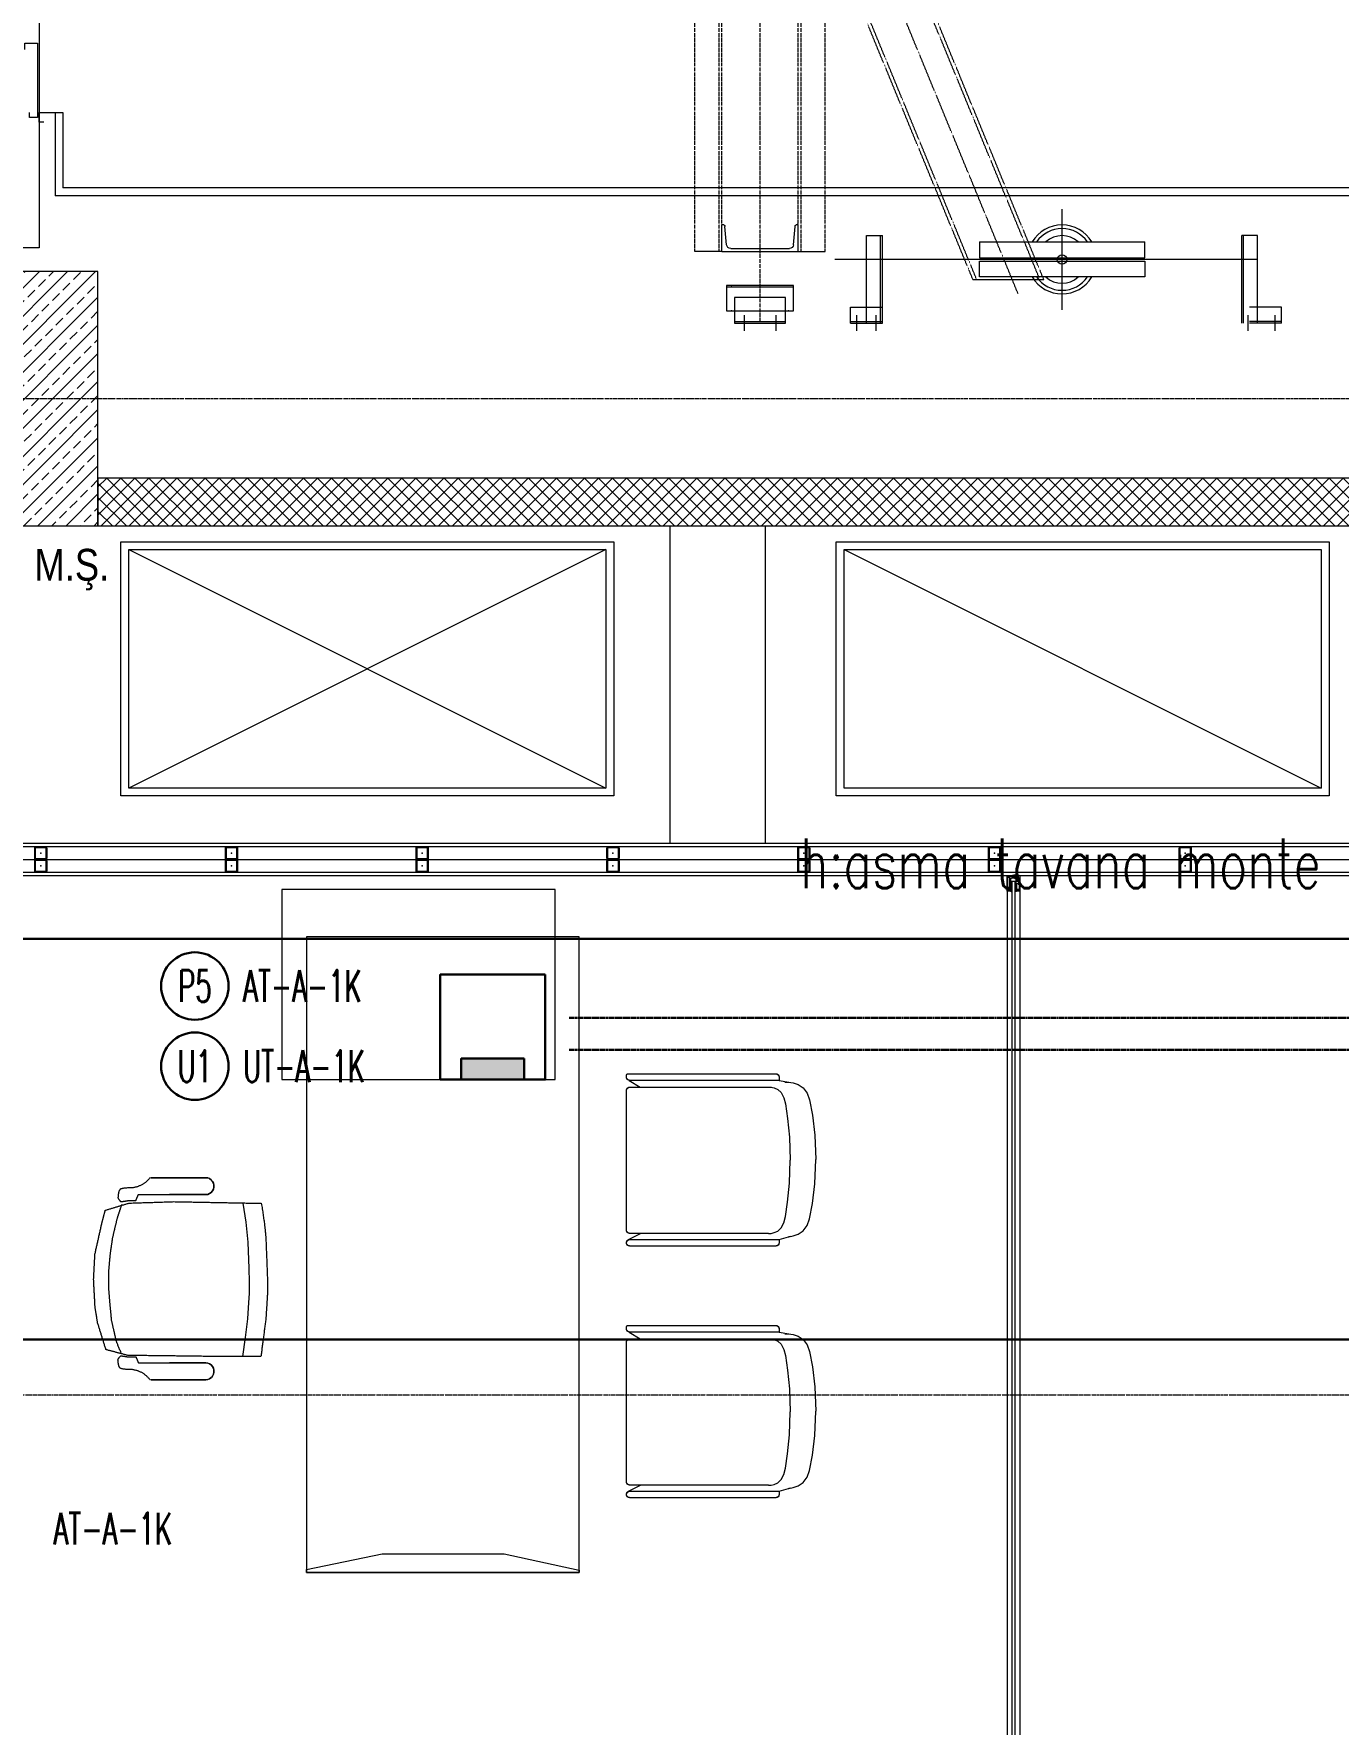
# Model space of a CAD drawing. Extents: x -1439 to 23780, y -1362 to 4476.
# Drawn here: x 7187 to 7598, y 1568 to 2100 of the extents above; entities that cross this region are included whole.
import ezdxf
from ezdxf.enums import TextEntityAlignment as Align
from ezdxf.xclip import XClip

# ---------------------------------------------------------------- set-up
doc = ezdxf.new("R2010")
doc.units = 0
doc.header["$MEASUREMENT"] = 0
doc.header["$XCLIPFRAME"] = 0
for name, pattern in [('Audi$0$DASHDOT2', [0.5, 0.25, -0.125, 0, -0.125]), ('Audi$0$DOT2', [0.125, 0, -0.125]), ('Audi$0$HIDDEN', [0.375, 0.25, -0.125]), ('DASHED2', [0.375, 0.25, -0.125])]:
    doc.linetypes.add(name, pattern=pattern)
doc.layers.get('0').update_dxf_attribs({"color": 9, "lineweight": 9})
for name, color, linetype, lineweight in [('0 @ 1', 9, 'Continuous', 9), ('Audi$0$00', 8, 'Continuous', 9), ('Audi$0$01', 8, 'Continuous', 9), ('Audi$0$05', 8, 'Continuous', 9), ('Audi$0$05V', 8, 'Continuous', 9), ('Audi$0$06D', 8, 'Continuous', 9), ('Audi$0$09W', 8, 'Continuous', 9), ('Audi$0$10', 8, 'Continuous', 9), ('Audi$0$11', 8, 'Continuous', 9), ('Audi$0$15', 8, 'Continuous', 9), ('Audi$0$20', 8, 'Audi$0$DOT2', 9), ('Audi$0$21', 8, 'Continuous', 9), ('Audi$0$24', 8, 'Audi$0$DASHDOT2', 9), ('Audi$0$33', 8, 'Audi$0$BATTING', 9), ('Audi$0$35', 8, 'Continuous', 9), ('E-DÖŞEME (ŞAP İÇİ) PRİZ KUTUSU', 7, 'Continuous', 30), ('E-KABLO', 7, 'Continuous', 30), ('E-YAZI', 7, 'Continuous', 30)]:
    doc.layers.add(name, color=color, linetype=linetype, lineweight=lineweight)
doc.styles.add('Audi$0$MuuM_TEXT-STANDART', font='ARIALN.TTF')
doc.styles.add('E-YAZI', font='txttw.shx')
doc.linetypes.add('Audi$0$BATTING', pattern='A,0.0001,-0.1,[134,ltypeshp.shx,S=0.1,R=0,X=-0.1,Y=0],-0.2,[134,ltypeshp.shx,S=0.1,R=180,X=0.1,Y=0],-0.1', length=0.4001)
pattern_1 = [(225, (-604.72494, -2171.82614), (-0.0883883476, 0.0883883476), []), (135, (-604.72494, -2171.82614), (0.0883883476, 0.0883883476), [])]

# ---------------------------------------------------------------- blocks, each defined once
blk = doc.blocks.new('Audi$0$Group-32-1')
for p, q in [((384804.5516, 69159.371), (384804.573, 69159.3356)), ((384804.5731, 69159.3699), (384804.573, 69159.3694)), ((384804.573, 69159.3694), (384804.573, 69159.3689)), ((384804.573, 69159.3689), (384804.573, 69158.9239)), ((384804.5732, 69159.3709), (384804.5731, 69159.3704)), ((384804.5731, 69159.3704), (384804.5731, 69159.3699)), ((384804.5733, 69159.3713), (384804.5732, 69159.3709)), ((384804.5735, 69159.3718), (384804.5733, 69159.3713)), ((384804.5736, 69159.3723), (384804.5735, 69159.3718)), ((384804.5738, 69159.3727), (384804.5736, 69159.3723)), ((384804.574, 69159.3732), (384804.5738, 69159.3727)), ((384804.5742, 69159.3736), (384804.574, 69159.3732)), ((384804.5745, 69159.374), (384804.5742, 69159.3736)), ((384804.5747, 69159.3745), (384804.5745, 69159.374)), ((384804.575, 69159.3749), (384804.5747, 69159.3745)), ((384804.5753, 69159.3752), (384804.575, 69159.3749)), ((384804.5756, 69159.3756), (384804.5753, 69159.3752)), ((384804.576, 69159.376), (384804.5756, 69159.3756)), ((384804.5763, 69159.3763), (384804.576, 69159.376)), ((384804.5767, 69159.3766), (384804.5763, 69159.3763)), ((384804.5771, 69159.3769), (384804.5767, 69159.3766)), ((384804.5775, 69159.3772), (384804.5771, 69159.3769)), ((384804.5779, 69159.3775), (384804.5775, 69159.3772)), ((384804.5783, 69159.3777), (384804.5779, 69159.3775)), ((384804.5788, 69159.3779), (384804.5783, 69159.3777)), ((384804.5792, 69159.3781), (384804.5788, 69159.3779)), ((384804.5797, 69159.3783), (384804.5792, 69159.3781)), ((384804.5801, 69159.3785), (384804.5797, 69159.3783)), ((384804.5806, 69159.3786), (384804.5801, 69159.3785)), ((384804.5811, 69159.3787), (384804.5806, 69159.3786)), ((384804.5816, 69159.3788), (384804.5811, 69159.3787)), ((384804.5821, 69159.3789), (384804.5816, 69159.3788)), ((384804.5825, 69159.3789), (384804.5821, 69159.3789)), ((384804.583, 69159.3789), (384804.5825, 69159.3789)), ((384805.023, 69159.3789), (384804.583, 69159.3789)), ((384805.0235, 69159.3789), (384805.023, 69159.3789)), ((384805.024, 69159.3789), (384805.0235, 69159.3789)), ((384805.0245, 69159.3788), (384805.024, 69159.3789)), ((384805.0249, 69159.3787), (384805.0245, 69159.3788)), ((384805.0254, 69159.3786), (384805.0249, 69159.3787)), ((384805.0259, 69159.3785), (384805.0254, 69159.3786)), ((384805.0264, 69159.3783), (384805.0259, 69159.3785)), ((384805.0268, 69159.3781), (384805.0264, 69159.3783)), ((384805.0273, 69159.3779), (384805.0268, 69159.3781)), ((384805.0277, 69159.3777), (384805.0273, 69159.3779)), ((384805.0281, 69159.3775), (384805.0277, 69159.3777)), ((384805.0285, 69159.3772), (384805.0281, 69159.3775)), ((384805.029, 69159.3769), (384805.0285, 69159.3772)), ((384805.0293, 69159.3766), (384805.029, 69159.3769)), ((384805.0297, 69159.3763), (384805.0293, 69159.3766)), ((384805.0301, 69159.376), (384805.0297, 69159.3763)), ((384805.0304, 69159.3756), (384805.0301, 69159.376)), ((384805.0307, 69159.3752), (384805.0304, 69159.3756)), ((384805.031, 69159.3749), (384805.0307, 69159.3752)), ((384805.0313, 69159.3745), (384805.031, 69159.3749)), ((384805.0316, 69159.374), (384805.0313, 69159.3745)), ((384805.0318, 69159.3736), (384805.0316, 69159.374)), ((384805.032, 69159.3732), (384805.0318, 69159.3736)), ((384805.0322, 69159.3727), (384805.032, 69159.3732)), ((384805.0324, 69159.3723), (384805.0322, 69159.3727)), ((384805.0326, 69159.3718), (384805.0324, 69159.3723)), ((384805.0327, 69159.3713), (384805.0326, 69159.3718)), ((384805.0328, 69159.3709), (384805.0327, 69159.3713)), ((384805.0329, 69159.3704), (384805.0328, 69159.3709)), ((384805.0329, 69159.3699), (384805.0329, 69159.3704)), ((384805.033, 69159.3694), (384805.0329, 69159.3699)), ((384805.0521, 69159.3725), (384805.033, 69159.3345)), ((384805.033, 69159.3689), (384805.033, 69159.3694)), ((384805.033, 69158.9322), (384805.033, 69159.3689)), ((384805.033, 69158.9322), (384805.033, 69158.9322)), ((384804.5516, 69158.8992), (384804.558, 69158.8616)), ((384805.0524, 69158.8992), (384805.0423, 69158.8616))]:
    blk.add_line(p, q)
at = {"flags": 128}
for points in [[(384804.5309, 69158.9092), (384804.5309, 69158.9087), (384804.531, 69158.9082), (384804.531, 69158.9077), (384804.5311, 69158.9072), (384804.5312, 69158.9068), (384804.5314, 69158.9063), (384804.5315, 69158.9058), (384804.5317, 69158.9054), (384804.5319, 69158.9049), (384804.5321, 69158.9045), (384804.5324, 69158.904), (384804.5326, 69158.9036), (384804.5329, 69158.9032), (384804.5332, 69158.9028), (384804.5335, 69158.9025), (384804.5339, 69158.9021), (384804.5342, 69158.9018), (384804.5346, 69158.9015), (384804.535, 69158.9012), (384804.5354, 69158.9009), (384804.5358, 69158.9006), (384804.5362, 69158.9004), (384804.5367, 69158.9001), (384804.5371, 69158.8999), (384804.5376, 69158.8998), (384804.538, 69158.8996), (384804.5385, 69158.8995), (384804.539, 69158.8994), (384804.5395, 69158.8993), (384804.54, 69158.8992), (384804.5404, 69158.8992), (384804.5409, 69158.8992), (384804.5516, 69158.8992), (384804.5516, 69159.3689), (384804.5516, 69159.3694), (384804.5516, 69159.3699), (384804.5515, 69159.3704), (384804.5515, 69159.3709), (384804.5513, 69159.3713), (384804.5512, 69159.3718), (384804.5511, 69159.3723), (384804.5509, 69159.3727), (384804.5507, 69159.3732), (384804.5505, 69159.3736), (384804.5502, 69159.374), (384804.55, 69159.3745), (384804.5497, 69159.3749), (384804.5494, 69159.3752), (384804.5491, 69159.3756), (384804.5487, 69159.376), (384804.5484, 69159.3763), (384804.548, 69159.3766), (384804.5476, 69159.3769), (384804.5472, 69159.3772), (384804.5468, 69159.3775), (384804.5464, 69159.3777), (384804.5459, 69159.3779), (384804.5455, 69159.3781), (384804.545, 69159.3783), (384804.5445, 69159.3785), (384804.5441, 69159.3786), (384804.5436, 69159.3787), (384804.5431, 69159.3788), (384804.5426, 69159.3789), (384804.5421, 69159.3789), (384804.5416, 69159.3789), (384804.5359, 69159.3789), (384804.5357, 69159.3789), (384804.5354, 69159.3789), (384804.5352, 69159.3788), (384804.535, 69159.3788), (384804.5347, 69159.3788), (384804.5345, 69159.3787), (384804.5343, 69159.3786), (384804.534, 69159.3785), (384804.5338, 69159.3784), (384804.5336, 69159.3783), (384804.5334, 69159.3782), (384804.5332, 69159.3781), (384804.533, 69159.3779), (384804.5328, 69159.3778), (384804.5326, 69159.3776), (384804.5324, 69159.3774), (384804.5322, 69159.3773), (384804.5321, 69159.3771), (384804.5319, 69159.3769), (384804.5318, 69159.3767), (384804.5316, 69159.3765), (384804.5315, 69159.3763), (384804.5314, 69159.376), (384804.5313, 69159.3758), (384804.5312, 69159.3756), (384804.5312, 69159.3754), (384804.5311, 69159.3751), (384804.531, 69159.3749), (384804.531, 69159.3746), (384804.531, 69159.3744), (384804.5309, 69159.3741), (384804.5309, 69159.3739), (384804.5309, 69158.9092)], [(384805.0521, 69158.8992), (384805.0628, 69158.8992), (384805.0633, 69158.8992), (384805.0638, 69158.8992), (384805.0642, 69158.8993), (384805.0647, 69158.8994), (384805.0652, 69158.8995), (384805.0657, 69158.8996), (384805.0661, 69158.8998), (384805.0666, 69158.8999), (384805.0671, 69158.9001), (384805.0675, 69158.9004), (384805.0679, 69158.9006), (384805.0683, 69158.9009), (384805.0687, 69158.9012), (384805.0691, 69158.9015), (384805.0695, 69158.9018), (384805.0698, 69158.9021), (384805.0702, 69158.9025), (384805.0705, 69158.9028), (384805.0708, 69158.9032), (384805.0711, 69158.9036), (384805.0714, 69158.904), (384805.0716, 69158.9045), (384805.0718, 69158.9049), (384805.072, 69158.9054), (384805.0722, 69158.9058), (384805.0723, 69158.9063), (384805.0725, 69158.9068), (384805.0726, 69158.9072), (384805.0727, 69158.9077), (384805.0727, 69158.9082), (384805.0728, 69158.9087), (384805.0728, 69158.9092), (384805.0728, 69159.3689), (384805.0728, 69159.3694), (384805.0727, 69159.3699), (384805.0727, 69159.3704), (384805.0726, 69159.3709), (384805.0725, 69159.3713), (384805.0723, 69159.3718), (384805.0722, 69159.3723), (384805.072, 69159.3727), (384805.0718, 69159.3732), (384805.0716, 69159.3736), (384805.0714, 69159.374), (384805.0711, 69159.3745), (384805.0708, 69159.3749), (384805.0705, 69159.3752), (384805.0702, 69159.3756), (384805.0698, 69159.376), (384805.0695, 69159.3763), (384805.0691, 69159.3766), (384805.0687, 69159.3769), (384805.0683, 69159.3772), (384805.0679, 69159.3775), (384805.0675, 69159.3777), (384805.0671, 69159.3779), (384805.0666, 69159.3781), (384805.0661, 69159.3783), (384805.0657, 69159.3785), (384805.0652, 69159.3786), (384805.0647, 69159.3787), (384805.0642, 69159.3788), (384805.0638, 69159.3789), (384805.0633, 69159.3789), (384805.0628, 69159.3789), (384805.0621, 69159.3789), (384805.0616, 69159.3789), (384805.0611, 69159.3789), (384805.0606, 69159.3788), (384805.0601, 69159.3787), (384805.0596, 69159.3786), (384805.0592, 69159.3785), (384805.0587, 69159.3783), (384805.0582, 69159.3781), (384805.0578, 69159.3779), (384805.0574, 69159.3777), (384805.0569, 69159.3775), (384805.0565, 69159.3772), (384805.0561, 69159.3769), (384805.0557, 69159.3766), (384805.0554, 69159.3763), (384805.055, 69159.376), (384805.0547, 69159.3756), (384805.0543, 69159.3752), (384805.054, 69159.3749), (384805.0538, 69159.3745), (384805.0535, 69159.374), (384805.0533, 69159.3736), (384805.053, 69159.3732), (384805.0528, 69159.3727), (384805.0527, 69159.3723), (384805.0525, 69159.3718), (384805.0524, 69159.3713), (384805.0523, 69159.3709), (384805.0522, 69159.3704), (384805.0521, 69159.3699), (384805.0521, 69159.3694), (384805.0521, 69159.3689), (384805.0521, 69158.8992)]]:
    blk.add_lwpolyline(points, close=True, dxfattribs=at)
for points in [[(384804.5309, 69158.9092, 0.414214), (384804.5409, 69158.8992), (384804.5516, 69158.8992), (384804.5516, 69159.3689, 0.414214), (384804.5416, 69159.3789), (384804.5359, 69159.3789, 0.414214), (384804.5309, 69159.3739)], [(384805.0521, 69158.8992), (384805.0628, 69158.8992, 0.414214), (384805.0728, 69158.9092), (384805.0728, 69159.3689, 0.414214), (384805.0628, 69159.3789), (384805.0621, 69159.3789, 0.414214), (384805.0521, 69159.3689)]]:
    blk.add_lwpolyline(points, format="xyb", close=True, dxfattribs=at)
blk.add_lwpolyline([(384805.033, 69158.9322), (384805.033, 69159.3689, 0.414214), (384805.023, 69159.3789), (384804.583, 69159.3789, 0.414214), (384804.573, 69159.3689), (384804.573, 69158.9239), (384804.5738, 69158.9202)], format="xyb", dxfattribs=at)
for points in [[(384804.573, 69158.9322), (384804.573, 69158.9239), (384804.5752, 69158.9142), (384804.5804, 69158.903), (384804.5903, 69158.8926), (384804.6064, 69158.8839), (384804.6258, 69158.8783), (384804.6716, 69158.8721), (384804.7307, 69158.8665), (384804.803, 69158.8644)], [(384805.033, 69158.9322), (384805.033, 69158.9239), (384805.0308, 69158.9142), (384805.0256, 69158.903), (384805.0157, 69158.8926), (384804.9996, 69158.8839), (384804.9803, 69158.8783), (384804.9344, 69158.8721), (384804.8753, 69158.8665), (384804.803, 69158.8644)], [(384804.5569, 69158.8806), (384804.5569, 69158.8686), (384804.5592, 69158.8546), (384804.5647, 69158.8386), (384804.5752, 69158.8236), (384804.5922, 69158.8111), (384804.6127, 69158.8031), (384804.6612, 69158.7941), (384804.7237, 69158.7861), (384804.8002, 69158.7831)], [(384805.0434, 69158.8658), (384805.0434, 69158.8686), (384805.0412, 69158.8546), (384805.0357, 69158.8386), (384805.0252, 69158.8236), (384805.0082, 69158.8111), (384804.9877, 69158.8031), (384804.9392, 69158.7941), (384804.8767, 69158.7861), (384804.8002, 69158.7831)]]:
    blk.add_lwpolyline(points, dxfattribs=at)
blk = doc.blocks.new('Audi$0$Group-258-1')
at = {"linetype": 'Continuous'}
for p, q in [((384800.0983, 69164.505), (384800.0936, 69164.5084)), ((384800.71, 69164.505), (384800.7146, 69164.5084)), ((384800.2257, 69164.3995), (384800.1668, 69164.4084)), ((384800.6491, 69164.4097), (384800.5895, 69164.4019)), ((384800.2892, 69164.3936), (384800.2257, 69164.3995)), ((384800.3717, 69164.3904), (384800.2892, 69164.3936)), ((384800.4137, 69164.389), (384800.3717, 69164.3904)), ((384800.4502, 69164.389), (384800.4137, 69164.389)), ((384800.4792, 69164.3908), (384800.4502, 69164.389)), ((384800.5299, 69164.394), (384800.4792, 69164.3908)), ((384800.5895, 69164.4019), (384800.5299, 69164.394))]:
    blk.add_line(p, q, dxfattribs=at)
at = {"linetype": 'Continuous', "flags": 128}
for points in [[(384800.0862, 69164.6997), (384800.0862, 69164.6409), (384800.0862, 69164.6409)], [(384800.722, 69164.6997), (384800.722, 69164.6409), (384800.722, 69164.6409)], [(384800.0862, 69164.6409), (384800.0862, 69164.5259), (384800.0862, 69164.6409)], [(384800.1395, 69164.5259), (384800.1395, 69164.6409), (384800.1395, 69164.6409)], [(384800.6687, 69164.5259), (384800.6687, 69164.6409), (384800.6687, 69164.6409)], [(384800.722, 69164.6409), (384800.722, 69164.5259), (384800.722, 69164.6409)], [(384800.0862, 69164.5259), (384800.0862, 69164.5259), (384800.087, 69164.52)], [(384800.0862, 69164.5259), (384800.087, 69164.52), (384800.087, 69164.52)], [(384800.087, 69164.52), (384800.087, 69164.52), (384800.0892, 69164.5143)], [(384800.087, 69164.52), (384800.0892, 69164.5143), (384800.0892, 69164.5143)], [(384800.0892, 69164.5143), (384800.0892, 69164.5143), (384800.0929, 69164.5094)], [(384800.0892, 69164.5143), (384800.0936, 69164.5084), (384800.0929, 69164.5094)], [(384800.1328, 69164.5094), (384800.1328, 69164.5094), (384800.1365, 69164.5143)], [(384800.1328, 69164.5094), (384800.1365, 69164.5143), (384800.1365, 69164.5143)], [(384800.1365, 69164.5143), (384800.1365, 69164.5143), (384800.1387, 69164.52)], [(384800.1365, 69164.5143), (384800.1387, 69164.52), (384800.1387, 69164.52)], [(384800.1387, 69164.52), (384800.1387, 69164.52), (384800.1395, 69164.5259)], [(384800.1387, 69164.52), (384800.1395, 69164.5259), (384800.1395, 69164.5259)], [(384800.6695, 69164.52), (384800.6695, 69164.52), (384800.6687, 69164.5259)], [(384800.6695, 69164.52), (384800.6687, 69164.5259), (384800.6687, 69164.5259)], [(384800.6718, 69164.5143), (384800.6718, 69164.5143), (384800.6695, 69164.52)], [(384800.6718, 69164.5143), (384800.6695, 69164.52), (384800.6695, 69164.52)], [(384800.6754, 69164.5094), (384800.6754, 69164.5094), (384800.6718, 69164.5143)], [(384800.6754, 69164.5094), (384800.6718, 69164.5143), (384800.6718, 69164.5143)], [(384800.719, 69164.5143), (384800.7146, 69164.5084), (384800.7153, 69164.5094)], [(384800.719, 69164.5143), (384800.719, 69164.5143), (384800.7153, 69164.5094)], [(384800.7213, 69164.52), (384800.7213, 69164.52), (384800.719, 69164.5143)], [(384800.7213, 69164.52), (384800.719, 69164.5143), (384800.719, 69164.5143)], [(384800.722, 69164.5259), (384800.722, 69164.5259), (384800.7213, 69164.52)], [(384800.722, 69164.5259), (384800.7213, 69164.52), (384800.7213, 69164.52)], [(384800.0977, 69164.5054), (384800.0977, 69164.5054), (384800.1034, 69164.5026)], [(384800.0977, 69164.5054), (384800.1034, 69164.5026), (384800.1034, 69164.5026)], [(384800.1034, 69164.5026), (384800.1034, 69164.5026), (384800.1096, 69164.5011)], [(384800.1034, 69164.5026), (384800.1096, 69164.5011), (384800.1096, 69164.5011)], [(384800.1096, 69164.5011), (384800.1096, 69164.5011), (384800.1161, 69164.5011)], [(384800.1096, 69164.5011), (384800.1161, 69164.5011), (384800.1161, 69164.5011)], [(384800.1161, 69164.5011), (384800.1161, 69164.5011), (384800.1223, 69164.5026)], [(384800.1161, 69164.5011), (384800.1223, 69164.5026), (384800.1223, 69164.5026)], [(384800.1223, 69164.5026), (384800.1223, 69164.5026), (384800.128, 69164.5054)], [(384800.1223, 69164.5026), (384800.128, 69164.5054), (384800.128, 69164.5054)], [(384800.128, 69164.5054), (384800.128, 69164.5054), (384800.1328, 69164.5094)], [(384800.128, 69164.5054), (384800.1328, 69164.5094), (384800.1328, 69164.5094)], [(384800.6802, 69164.5054), (384800.6802, 69164.5054), (384800.6754, 69164.5094)], [(384800.6802, 69164.5054), (384800.6754, 69164.5094), (384800.6754, 69164.5094)], [(384800.6859, 69164.5026), (384800.6859, 69164.5026), (384800.6802, 69164.5054)], [(384800.6859, 69164.5026), (384800.6802, 69164.5054), (384800.6802, 69164.5054)], [(384800.6922, 69164.5011), (384800.6922, 69164.5011), (384800.6859, 69164.5026)], [(384800.6922, 69164.5011), (384800.6859, 69164.5026), (384800.6859, 69164.5026)], [(384800.6986, 69164.5011), (384800.6986, 69164.5011), (384800.6922, 69164.5011)], [(384800.6986, 69164.5011), (384800.6922, 69164.5011), (384800.6922, 69164.5011)], [(384800.7048, 69164.5026), (384800.7048, 69164.5026), (384800.6986, 69164.5011)], [(384800.7048, 69164.5026), (384800.6986, 69164.5011), (384800.6986, 69164.5011)], [(384800.7105, 69164.5054), (384800.7105, 69164.5054), (384800.7048, 69164.5026)], [(384800.7105, 69164.5054), (384800.7048, 69164.5026), (384800.7048, 69164.5026)]]:
    blk.add_lwpolyline(points, close=True, dxfattribs=at)
at = {"linetype": 'Continuous'}
for points in [[(384800.1886, 69164.8426), (384800.1775, 69164.8055), (384800.1663, 69164.7685)], [(384800.2312, 69164.8536), (384800.2099, 69164.8481), (384800.1886, 69164.8426)], [(384800.3272, 69164.8751), (384800.2792, 69164.8644), (384800.2312, 69164.8536)], [(384800.3841, 69164.8318), (384800.3546, 69164.8291), (384800.3252, 69164.8264)], [(384800.4074, 69164.8792), (384800.3673, 69164.8772), (384800.3272, 69164.8751)], [(384800.4307, 69164.8318), (384800.4074, 69164.8318), (384800.3841, 69164.8318)], [(384800.4932, 69164.8746), (384800.4503, 69164.8769), (384800.4074, 69164.8792)], [(384800.4872, 69164.8271), (384800.4589, 69164.8295), (384800.4307, 69164.8318)], [(384800.5432, 69164.8666), (384800.5182, 69164.8706), (384800.4932, 69164.8746)], [(384800.6271, 69164.8405), (384800.5851, 69164.8535), (384800.5432, 69164.8666)], [(384800.6454, 69164.7717), (384800.6363, 69164.8061), (384800.6271, 69164.8405)], [(384800.1182, 69164.7571), (384800.1184, 69164.788), (384800.1261, 69164.8013), (384800.1481, 69164.8026)], [(384800.1481, 69164.8026), (384800.1523, 69164.8031), (384800.1616, 69164.7937)], [(384800.1616, 69164.7937), (384800.1601, 69164.7826), (384800.1585, 69164.7715)], [(384800.2113, 69164.8039), (384800.1911, 69164.7972), (384800.1708, 69164.7905)], [(384800.2746, 69164.8191), (384800.2429, 69164.8115), (384800.2113, 69164.8039)], [(384800.3252, 69164.8264), (384800.2999, 69164.8227), (384800.2746, 69164.8191)], [(384800.5356, 69164.8225), (384800.5114, 69164.8248), (384800.4872, 69164.8271)], [(384800.5919, 69164.8096), (384800.5638, 69164.8161), (384800.5356, 69164.8225)], [(384800.637, 69164.7924), (384800.6046, 69164.8075), (384800.5919, 69164.8096)], [(384800.6601, 69164.8026), (384800.656, 69164.8031), (384800.6466, 69164.7937)], [(384800.6466, 69164.7937), (384800.6482, 69164.7826), (384800.6497, 69164.7715)], [(384800.69, 69164.7571), (384800.6898, 69164.788), (384800.6822, 69164.8013), (384800.6601, 69164.8026)], [(384800.0854, 69164.7011), (384800.1126, 69164.7212), (384800.1182, 69164.7571)], [(384800.158, 69164.7461), (384800.1488, 69164.7423), (384800.1395, 69164.7385)], [(384800.1395, 69164.7385), (384800.1395, 69164.6897), (384800.1395, 69164.6409)], [(384800.1585, 69164.7715), (384800.1583, 69164.7588), (384800.158, 69164.7461)], [(384800.1663, 69164.7685), (384800.1639, 69164.6975), (384800.1616, 69164.6266)], [(384800.6491, 69164.4746), (384800.6472, 69164.6232), (384800.6454, 69164.7717)], [(384800.6497, 69164.7715), (384800.65, 69164.7588), (384800.6502, 69164.7461)], [(384800.6502, 69164.7461), (384800.6595, 69164.7423), (384800.6687, 69164.7385)], [(384800.6687, 69164.7385), (384800.6687, 69164.6897), (384800.6687, 69164.6409)], [(384800.7229, 69164.7011), (384800.6957, 69164.7212), (384800.69, 69164.7571)], [(384800.1616, 69164.6266), (384800.1642, 69164.4892), (384800.1668, 69164.3518)], [(384800.6491, 69164.3531), (384800.6491, 69164.4138), (384800.6491, 69164.4746)], [(384800.1668, 69164.3518), (384800.2302, 69164.3409), (384800.278, 69164.3374)], [(384800.5299, 69164.3374), (384800.5895, 69164.3452), (384800.6491, 69164.3531)], [(384800.278, 69164.3374), (384800.3427, 69164.3349), (384800.4074, 69164.3324)], [(384800.4074, 69164.3324), (384800.4288, 69164.3324), (384800.4502, 69164.3324)], [(384800.4502, 69164.3324), (384800.4901, 69164.3349), (384800.5299, 69164.3374)]]:
    blk.add_open_spline(points, degree=2, dxfattribs=at)
blk = doc.blocks.new('Audi$0$p-ma-audi')
for p, q in [((-7.57, 155.19), (-7.57, 200)), ((-85.7, 155.19), (-7.57, 155.19))]:
    blk.add_line(p, q)
at = {"flags": 128}
for points in [[(-7.57, 200), (-7.57, 214.96), (-93.45, 214.96), (-93.45, 155.19), (-85.7, 155.19)], [(-85.7, 0.04), (-85.7, 0.94), (-61.93, 5.88), (-23.62, 5.88), (0, 0.73), (0, 0), (-85.67, 0)]]:
    blk.add_lwpolyline(points, dxfattribs=at)
for points in [[(-85.7, 200), (-85.7, 0), (0, 0), (0, 200), (-85.7, 200)], [(-85.7, 200), (-85.7, 0), (0, 0), (0, 200)]]:
    blk.add_lwpolyline(points, close=True, dxfattribs=at)
blk = doc.blocks.new('Audi$0$p-kolon_80x80')
at = {"layer": 'Audi$0$09W'}
h = blk.add_hatch(dxfattribs=at)
h.set_pattern_fill('ANSI33', color=256, scale=25, style=0)
h.set_pattern_definition([(45, (-1222.5, -385), (-4.419417, 4.419417), []), (45, (-1218.0806, -385), (-4.419417, 4.419417), [3.125, -1.5625])])
h.paths.add_polyline_path([(-40, -40), (40, -40), (40, 40), (-40, 40)])
blk.add_lwpolyline([(-40, -40), (40, -40), (40, 40), (-40, 40)], close=True)
blk = doc.blocks.new('Audi$0$NPU240')
for p, q in [((0, -120), (0, 120)), ((0, 120), (85, 120)), ((21.4, 105.2), (79.1, 110.2)), ((85, 120), (85, 116.7)), ((9.5, -92.2), (9.5, 92.2)), ((21.4, -105.2), (79.1, -110.2)), ((0, -120), (85, -120)), ((85, -120), (85, -116.7))]:
    blk.add_line(p, q)
for centre, radius, start, end in [((78.5, 116.7), 6.5, 275, 0), ((22.5, 92.2), 13, 95, 180), ((22.5, -92.2), 13, 180, 265), ((78.5, -116.7), 6.5, 0, 85)]:
    blk.add_arc(centre, radius, start, end)
blk = doc.blocks.new('Audi$0$p-arac asansoru')
for p, q in [((17.4, 515.5), (17.4, 529)), ((354.9, 515.5), (17.4, 515.5)), ((33.7, -139.5), (33.7, 510.5)), ((59.9, 510.5), (33.7, 510.5)), ((36.2, -137), (36.2, 508)), ((59.9, 508), (36.2, 508)), ((59.9, 510.5), (59.9, 508)), ((16.2, 300.75), (16.2, 309.25)), ((-2.5, 299.25), (-2.5, 278.25)), ((5.5, 299.25), (-2.5, 299.25)), ((5, 278.25), (5, 299.25)), ((5.5, 278.25), (5.5, 299.25)), ((-3.8, 293.75), (-8.8, 293.75)), ((1.7, 296.75), (-6.3, 296.75)), ((-6.3, 296.75), (-6.3, 280.75)), ((-5.8, 296.75), (-5.8, 280.75)), ((1.7, 280.75), (1.7, 296.75)), ((-3.8, 283.75), (-8.8, 283.75)), ((-6.3, 280.75), (1.7, 280.75)), ((-2.5, 278.25), (5.5, 278.25)), ((16.2, 276.75), (16.2, 268.25)), ((13.7, 132.25), (13.7, 265.25)), ((-8.8, 258.25), (-3.8, 258.25)), ((-6.3, 260.25), (-6.3, 250.25)), ((-6.3, 260.25), (-1.3, 260.25)), ((-5.8, 260.25), (-5.8, 250.25)), ((-1.3, 260.25), (-1.3, 250.25)), ((-8.8, 252.25), (-3.8, 252.25)), ((-6.3, 255.25), (21.2, 255.25)), ((-6.3, 250.85), (21.2, 250.85)), ((-6.3, 250.25), (21.2, 250.25)), ((-6.3, 250.25), (-1.3, 250.25)), ((21.2, 255.25), (21.2, 250.25)), ((7.24, 199.45), (7.27, 221.75)), ((8.2, 167.75), (8.2, 219.75)), ((8.2, 219.75), (13.2, 219.75)), ((13.2, 219.75), (13.2, 167.75)), ((19.2, 219.75), (14.2, 219.75)), ((14.2, 219.75), (14.2, 167.75)), ((19.2, 219.75), (19.2, 167.75)), ((-2.15, 193.75), (29.55, 193.75)), ((13.2, 167.75), (8.2, 167.75)), ((14.2, 167.75), (19.2, 167.75)), ((-8.8, 135.25), (-3.8, 135.25)), ((-6.3, 137.25), (21.2, 137.25)), ((-6.3, 137.25), (-1.3, 137.25)), ((-6.3, 136.65), (21.2, 136.65)), ((-6.3, 124.75), (-6.3, 134.75)), ((-5.8, 124.75), (-5.8, 134.75)), ((-1.3, 124.75), (-1.3, 134.75)), ((21.2, 132.25), (21.2, 137.25)), ((-6.3, 132.25), (21.2, 132.25)), ((-8.8, 126.75), (-3.8, 126.75)), ((-6.3, 124.75), (-1.3, 124.75))]:
    blk.add_line(p, q)
for points in [[(79.7, 520), (81.7, 520), (81.7, 516), (58.4, 516), (58.4, 518.5), (59.9, 518.5)], [(56.9, 514), (56.9, 515.5), (59.9, 515.5), (59.9, 510.5)]]:
    blk.add_lwpolyline(points)
blk.add_circle((13.7, 193.75), 1.5)
for radius, start, end in [(10.85, 120.4584, 239.5416), (10.85, 300.4584, 59.5416), (9.7, 124.542, 235.458), (7.5, 137.1666, 222.8334), (9.7, 304.542, 55.458), (7.5, 317.1666, 42.8334)]:
    blk.add_arc((13.7, 193.75), radius, start, end)
for p in [(-2.5, 297.75), (-2.5, 297.75), (-2.5, 297.75), (5.5, 297.75), (-2.5, 279.75)]:
    blk.add_point(p)
at = {"layer": 'Audi$0$20'}
for p, q in [((7.27, 221.75), (367.15, 370.03)), ((7.7, 220.74), (367.15, 368.84)), ((2.83, 207.54), (367.15, 357.64)), ((7.24, 200.65), (366.72, 348.76)), ((7.27, 199.46), (367.15, 347.74)), ((16.2, 309.25), (286.2, 309.25)), ((16.2, 301.65), (356.2, 301.65)), ((16.2, 300.75), (347.7, 300.75)), ((-6.3, 288.75), (353.7, 288.75)), ((16.2, 276.75), (283.7, 276.75)), ((16.2, 275.85), (356.2, 275.85)), ((16.2, 268.25), (283.7, 268.25))]:
    blk.add_line(p, q, dxfattribs=at)
at = {"xscale": -0.0999999999985448, "yscale": 0.0999999999994543, "zscale": 0.0999999999994543, "rotation": 180}
blk.add_blockref('Audi$0$NPU240', (16.2, 288.75), dxfattribs=at)
blk = doc.blocks.new('Audi$0$Prf-40x40')
for points in [[(1.5, -2), (-1.5, -2, -0.414214), (-2, -1.5), (-2, 1.5, -0.414214), (-1.5, 2), (1.5, 2, -0.414214), (2, 1.5), (2, -1.5, -0.414214)], [(1.5, -1.7), (-1.5, -1.7, -0.414214), (-1.7, -1.5), (-1.7, 1.5, -0.414214), (-1.5, 1.7), (1.5, 1.7, -0.414214), (1.7, 1.5), (1.7, -1.5, -0.414214)]]:
    blk.add_lwpolyline(points, format="xyb", close=True)
at = {"color": 252}
blk.add_point((0, 0), dxfattribs=at)
blk = doc.blocks.new('Audi$0$p-strahle-alüminyumdoğramaprofili')
at = {"layer": 'Audi$0$10'}
h = blk.add_hatch(dxfattribs=at)
h.set_pattern_fill('NET', color=256, angle=315, style=0)
h.set_pattern_definition(pattern_1)
h.paths.add_polyline_path([(-4.62, 2.65), (-4.68, 2.65), (-4.72, 2.75), (-4.72, 2.8), (-4.69, 2.8), (-4.69, 2.92), (-4.98, 2.92), (-4.98, 2.8), (-4.95, 2.8), (-4.99, 2.65), (-5.08, 2.66), (-5.25, 2.28), (-5.14, 2.28), (-5.14, 2.33), (-4.98, 2.52, 0.2599), (-4.9, 2.28), (-4.66, 2.28, 0.382682)])
h.paths.add_polyline_path([(-4.86, 2.52), (-4.67, 2.52, -2.16717)], flags=16)
h = blk.add_hatch(dxfattribs=at)
h.set_pattern_fill('NET', color=256, angle=315, style=0)
h.set_pattern_definition(pattern_1)
h.paths.add_polyline_path([(-4.62, 0.88), (-4.68, 0.88), (-4.72, 0.77), (-4.72, 0.73), (-4.69, 0.73), (-4.69, 0.6), (-4.98, 0.6), (-4.98, 0.73), (-4.95, 0.73), (-4.99, 0.88), (-5.08, 0.87), (-5.25, 1.24), (-5.14, 1.24), (-5.14, 1.2), (-4.98, 1.01, -0.2599), (-4.9, 1.24), (-4.66, 1.24, -0.382682)])
h.paths.add_polyline_path([(-4.86, 1), (-4.67, 1, 2.16717)], flags=16)
h = blk.add_hatch(dxfattribs=at)
h.set_pattern_fill('NET', color=256, angle=315, style=0)
h.set_pattern_definition([(225, (-608.45214, -2173.53612), (-0.0883883476, 0.0883883476), []), (135, (-608.45214, -2173.53612), (0.0883883476, 0.0883883476), [])])
h.paths.add_polyline_path([(-3.45, 2.28), (-3.45, 2.57), (-4.49, 2.57), (-4.49, 2.28)])
h = blk.add_hatch(dxfattribs=at)
h.set_pattern_fill('NET', color=256, angle=315, style=0)
h.set_pattern_definition([(225, (-608.45214, -2180.04526), (-0.0883883476, 0.0883883476), []), (135, (-608.45214, -2180.04526), (0.0883883476, 0.0883883476), [])])
h.paths.add_polyline_path([(-3.45, 0.93), (-3.45, 1.24), (-4.49, 1.24), (-4.49, 0.93)])
h = blk.add_hatch(dxfattribs=at)
h.set_pattern_fill('NET', color=256, angle=315, style=0)
h.set_pattern_definition([(225, (-629.50454, -2177.58922), (-0.0883883476, 0.0883883476), []), (135, (-629.50454, -2177.58922), (0.0883883476, 0.0883883476), [])])
h.paths.add_polyline_path([(0, 0.68), (0, 1.75), (-0.18, 1.75), (-0.18, 0.68)])
for points in [[(-5.08, 2.66), (-5.25, 2.28)], [(-5.09, 0.88), (-5.25, 1.24)], [(-4.98, 2.52), (-5.14, 2.33), (-5.14, 2.28)], [(-4.98, 1.01), (-5.14, 1.2), (-5.14, 1.24)], [(-4.92, 3.6), (-4.92, 3.16), (-4.61, 3.16), (-4.61, 2.87), (-4.52, 2.87), (-4.62, 2.65), (-4.68, 2.65), (-4.72, 2.75), (-4.72, 2.8), (-4.69, 2.8), (-4.69, 3.05), (-4.98, 3.05), (-4.98, 2.8), (-4.95, 2.8), (-4.99, 2.65), (-5.08, 2.66), (-5.07, 3.76), (-0.11, 3.76)], [(-4.69, 2.92), (-4.98, 2.92)], [(-4.71, 0.6), (-4.98, 0.6)], [(-2.83, 0.2), (-2.67, 0.2), (-2.67, -0.04), (-4.87, -0.04), (-4.87, 0.19), (-4.57, 0.19), (-4.57, 0.73), (-2.67, 0.73)], [(-4.52, 2.87), (-4.49, 2.87), (-4.49, 2.26)], [(-4.49, 0.93), (-4.49, 0.93), (-4.49, 1.26)], [(-3.45, 2.26), (-3.45, 2.57)], [(-3.45, 1.26), (-3.45, 0.93)], [(-2.08, 0.93), (-2.08, 2.57)], [(-0.18, 0.68), (0, 0.68), (0, 1.75)], [(-0.18, 1.75), (0, 1.75)]]:
    blk.add_lwpolyline(points, dxfattribs=at)
for points in [[(-0.18, 2.74), (-0.18, 2.21), (0, 2.21), (0, 2.08), (-0.18, 2.08), (-0.18, 0.43), (0, 0.43), (0, 0), (-0.12, 0), (-0.12, -0.24), (-5.09, -0.24), (-5.09, 0.88), (-4.98, 0.88), (-4.94, 0.7), (-4.99, 0.7), (-4.99, 0.33), (-4.71, 0.33), (-4.71, 0.88), (-4.56, 0.88), (-4.52, 0.93), (-1.28, 0.93), (-1.2, 1.22), (-0.9, 1.22), (-0.9, 0.62), (-0.58, 0.62), (-0.58, 2.74)], [(-2.03, 0.78), (-1.35, 0.78), (-1.35, 0.08), (-1.28, 0.04), (-1.28, -0.04), (-2.09, -0.04), (-2.09, 0.1), (-2.03, 0.15)]]:
    blk.add_lwpolyline(points, close=True, dxfattribs=at)
for points in [[(-0.57, 3.26), (-0.57, 3.62), (-4.89, 3.62), (-4.89, 3.65, 0.561743), (-4.97, 3.66, 0.595966), (-4.92, 3.6, -2.204878)], [(-4.67, 2.52), (-4.86, 2.52, 1)], [(-4.67, 1), (-4.86, 1, -1)], [(-4.61, 2.87), (-4.49, 3.45, -0.833203), (-4.18, 3.44, -0.447088)], [(-4.49, 2.57), (-1.23, 2.57, -0.414214), (-0.9, 2.25), (-0.9, 1.22)], [(-4.18, 3.44), (-4.18, 2.99, 0.414214), (-4.07, 2.89), (-0.82, 2.89), (-0.82, 3.62)], [(-2.67, 0.73), (-2.67, 0.32), (-2.83, 0.32, 1), (-2.83, 0.2, -1)], [(-0.11, 3.76), (-0.11, 3.62), (-0.45, 3.62), (-0.45, 3.14, -1), (-0.66, 3.14)], [(-0.66, 3.14, -0.305404), (-0.57, 3.26, -5.773092)]]:
    blk.add_lwpolyline(points, format="xyb", dxfattribs=at)
for centre, radius, start, end in [((-4.73, 2.47), 0.253, 168.6676, 234.1258), ((-4.73, 1.06), 0.253, 125.8742, 191.3324), ((-4.77, 2.44), 0.125, 139.5402, 40.4598), ((-4.77, 1.08), 0.125, 319.5402, 220.4598), ((-4.84, 2.48), 0.273, 305.9738, 36.4289), ((-4.84, 1.04), 0.273, 323.5711, 54.0262)]:
    blk.add_arc(centre, radius, start, end, dxfattribs=at)
blk = doc.blocks.new('*U569')
at = {"layer": 'Audi$0$06D'}
for points in [[(4.95, 4), (369.1, 4)], [(4.95, 0), (369.09, 0)]]:
    blk.add_lwpolyline(points, dxfattribs=at)
at = {"layer": 'Audi$0$15'}
for points in [[(1.96, 2.5), (372.09, 2.5)], [(372.09, 1.5), (1.96, 1.5)]]:
    blk.add_lwpolyline(points, dxfattribs=at)
at = {"layer": '0 @ 1', "linetype": 'Continuous', "xscale": -1}
blk.add_blockref('Audi$0$p-strahle-alüminyumdoğramaprofili', (-0.12, 0.24), dxfattribs=at)
at = {"layer": '0 @ 1', "linetype": 'Continuous'}
blk.add_blockref('Audi$0$p-strahle-alüminyumdoğramaprofili', (374.17, 0.24), dxfattribs=at)
blk = doc.blocks.new('10_DÖŞEME (ŞAP İÇİ) PRİZ KUTUSU')
at = {"layer": 'E-DÖŞEME (ŞAP İÇİ) PRİZ KUTUSU'}
blk.add_hatch(color=5, dxfattribs=at).paths.add_polyline_path([(0.734, 0.216), (0.734, 0.706), (-0.734, 0.706), (-0.734, 0.216)])
at = {"layer": 'E-DÖŞEME (ŞAP İÇİ) PRİZ KUTUSU', "color": 5}
for points in [[(1.224, 2.664), (1.224, 0.216), (-1.224, 0.216), (-1.224, 2.664)], [(0.734, 0.706), (0.734, 0.216), (-0.734, 0.216), (-0.734, 0.706)]]:
    blk.add_lwpolyline(points, close=True, dxfattribs=at)

msp = doc.modelspace()

# ---------------------------------------------------------------- hatches: boundary and pattern name
at = {"layer": 'Audi$0$09W'}
h = msp.add_hatch(dxfattribs=at)
h.set_pattern_fill('ANSI37', color=256, scale=25, style=0)
h.paths.add_polyline_path([(7207.5, 1945), (7827.5, 1945), (7827.5, 1960), (7207.5, 1960)])

# ---------------------------------------------------------------- linework, layer by layer
at = {"layer": 'Audi$0$00'}
msp.add_lwpolyline([(7207.5, 1945), (7827.5, 1945), (7827.5, 1960), (7207.5, 1960)], close=True, dxfattribs=at)
at = {"layer": 'Audi$0$06D'}
for p, q in [((7217.25, 1937.5), (7367.25, 1862.5)), ((7367.25, 1937.5), (7217.25, 1862.5)), ((7442.25, 1937.5), (7592.25, 1862.5))]:
    msp.add_line(p, q, dxfattribs=at)
for points in [[(7129.5, 1840), (7898.61, 1840), (7904.5, 1840), (7904.5, 1846.13), (7904.5, 1943)], [(7387.5, 1845), (7387.5, 1945)], [(7417.5, 1845), (7417.5, 1945)]]:
    msp.add_lwpolyline(points, dxfattribs=at)
for points in [[(7369.75, 1860), (7214.75, 1860), (7214.75, 1940), (7369.75, 1940)], [(7367.25, 1862.5), (7217.25, 1862.5), (7217.25, 1937.5), (7367.25, 1937.5)], [(7594.75, 1860), (7439.75, 1860), (7439.75, 1940), (7594.75, 1940)], [(7592.25, 1862.5), (7442.25, 1862.5), (7442.25, 1937.5), (7592.25, 1937.5)]]:
    msp.add_lwpolyline(points, close=True, dxfattribs=at)
at = {"layer": 'Audi$0$11'}
for points in [[(7126.5, 1836), (7908.5, 1836), (7908.5, 1945)], [(7127.5, 1835), (7909.5, 1835), (7909.5, 1945), (7899.5, 1945), (7899.5, 1845), (7127.5, 1845)], [(7900.5, 1944), (7900.5, 1844), (7127.5, 1844)]]:
    msp.add_lwpolyline(points, dxfattribs=at)
at = {"layer": 'Audi$0$20', "linetype": 'Audi$0$HIDDEN', "lineweight": 0}
for points in [[(7497.5, 1433.22, -0.101512), (9968.66, 2228.47, -0.101512)], [(7129.5, 979.76, -0.152644), (10705.5, 2076.19, -0.10573)]]:
    msp.add_lwpolyline(points, format="xyb", dxfattribs=at)
at = {"layer": 'Audi$0$21', "linetype": 'Audi$0$DASHDOT2'}
msp.add_lwpolyline([(6835.48, 1671.62), (10934.42, 1671.62)], dxfattribs=at)
at = {"layer": 'Audi$0$24'}
msp.add_lwpolyline([(6827.5, 1985), (11027.5, 1985)], dxfattribs=at)
at = {"layer": 'Audi$0$33', "ltscale": 0.4}
msp.add_lwpolyline([(7129.5, 1840), (7898.61, 1840), (7904.5, 1840), (7904.5, 1846.13), (7904.5, 1943)], dxfattribs=at)
at = {"layer": 'Audi$0$35'}
msp.add_lwpolyline([(10004.84, 1897.89, 0.099521), (7703.07, 1167.17), (7703.07, 1167.17), (7647.15, 1268.13, 0.006902), (7497.58, 1182.57), (7497.58, 1835), (7909.5, 1835), (7909.5, 2075), (7894.5, 2075), (7894.5, 2325), (7909.5, 2325), (7909.5, 2483.5), (7895.44, 2489.8), (7892.5, 2489.8), (7892.5, 2570.2), (7895.5, 2570.2), (7909.5, 2576.5), (7909.5, 2652), (7890.5, 2652), (7890.5, 2768), (7909.5, 2768), (7909.5, 2803), (8525.5, 2803)], format="xyb", dxfattribs=at)
msp.add_lwpolyline([(7497.5, 1835), (7497.5, 1182.71), (7497.58, 1182.57, 0.017498), (7129.5, 947.48), (7129.5, 1835)], format="xyb", close=True, dxfattribs=at)
at = {"layer": 'E-KABLO', "color": 4}
msp.add_line((7629.19, 1815.08), (7135.36, 1815.08), dxfattribs=at)
at = {"layer": 'E-KABLO', "color": 6, "linetype": 'DASHED2'}
msp.add_line((7355.68, 1790.17), (7784.54, 1790.17), dxfattribs=at)
at = {"layer": 'E-KABLO', "color": 4, "linetype": 'DASHED2'}
msp.add_line((7355.68, 1780.17), (7784.54, 1780.17), dxfattribs=at)
at = {"layer": 'E-KABLO', "color": 6}
msp.add_line((7139.5, 1689.01), (7919.5, 1689.01), dxfattribs=at)
at = {"layer": 'E-KABLO', "color": 7, "linetype": 'Continuous'}
for centre in [(7237.99, 1800.2), (7237.99, 1774.98)]:
    msp.add_circle(centre, 10.61, dxfattribs=at)

# ---------------------------------------------------------------- block references
at = {"linetype": 'Continuous', "xscale": -1, "rotation": 90}
msp.add_blockref('*U569', (7497.5, 1835), dxfattribs=at)
at = {"layer": 'Audi$0$01'}
msp.add_blockref('Audi$0$p-kolon_80x80', (7167.5, 1985), dxfattribs=at)
at = {"layer": 'Audi$0$05', "color": 7}
msp.add_blockref('Audi$0$p-ma-audi', (7358.84, 1615.66), dxfattribs=at)
at = {"layer": 'Audi$0$05', "color": 7, "extrusion": (0, 0, -1), "xscale": 100, "yscale": 100, "zscale": -100, "rotation": 270}
for name, p in [('Audi$0$Group-32-1', (-6923311.64, 38482225.69)), ('Audi$0$Group-258-1', (-6923694.06, 38481748.53)), ('Audi$0$Group-32-1', (-6923311.64, 38482146.51))]:
    msp.add_blockref(name, p, dxfattribs=at)
at = {"layer": 'Audi$0$05V'}
ref = msp.add_blockref('Audi$0$p-arac asansoru', (7704.5, 2015.1), dxfattribs=dict(at, rotation=90))
XClip(ref).set_block_clipping_path([(-70.1000000362, -202.9999999557), (374.9000042902, 532.0000000443)])
at = {"layer": 'Audi$0$10', "xscale": -1}
for p in [(7189.5, 1842), (7249.5, 1842), (7309.5, 1842), (7369.5, 1842), (7429.5, 1842), (7489.5, 1842), (7549.5, 1842), (7189.5, 1838), (7249.5, 1838), (7309.5, 1838), (7369.5, 1838), (7429.5, 1838), (7489.5, 1838), (7549.5, 1838)]:
    msp.add_blockref('Audi$0$Prf-40x40', p, dxfattribs=at)
at = {"layer": 'E-DÖŞEME (ŞAP İÇİ) PRİZ KUTUSU', "xscale": 13.48039215686274, "yscale": 13.48039215686274, "zscale": 13.48039215686274}
msp.add_blockref('10_DÖŞEME (ŞAP İÇİ) PRİZ KUTUSU', (7331.69, 1767.87), dxfattribs=at)

# ---------------------------------------------------------------- texts
at = {"layer": 'Audi$0$21', "style": 'Audi$0$MuuM_TEXT-STANDART'}
msp.add_text('M.Ş.', height=10, dxfattribs=at).set_placement((7187.51, 1927.74))
at = {"layer": 'E-KABLO', "color": 3, "linetype": 'Continuous', "style": 'E-YAZI', "width": 0.6}
for s, p in [('P5', (7237.99, 1800.2)), ('U1', (7237.99, 1774.98))]:
    msp.add_text(s, height=10, dxfattribs=at).set_placement(p, align=Align.MIDDLE_CENTER)
at = {"layer": 'E-YAZI', "color": 3, "style": 'E-YAZI'}
for s, height, width, p in [('h:asma tavana monte', 15.68, 0.7, (7428.36, 1830.98)), ('AT-A-1K', 10, 0.6, (7253.17, 1795.21, 0)), ('UT-A-1K', 10, 0.6, (7253.17, 1769.98, 0)), ('AT-A-1K', 10, 0.6, (7193.55, 1624.51))]:
    msp.add_text(s, height=height, dxfattribs=dict(at, width=width)).set_placement(p)

doc.saveas('drawing.dxf')
